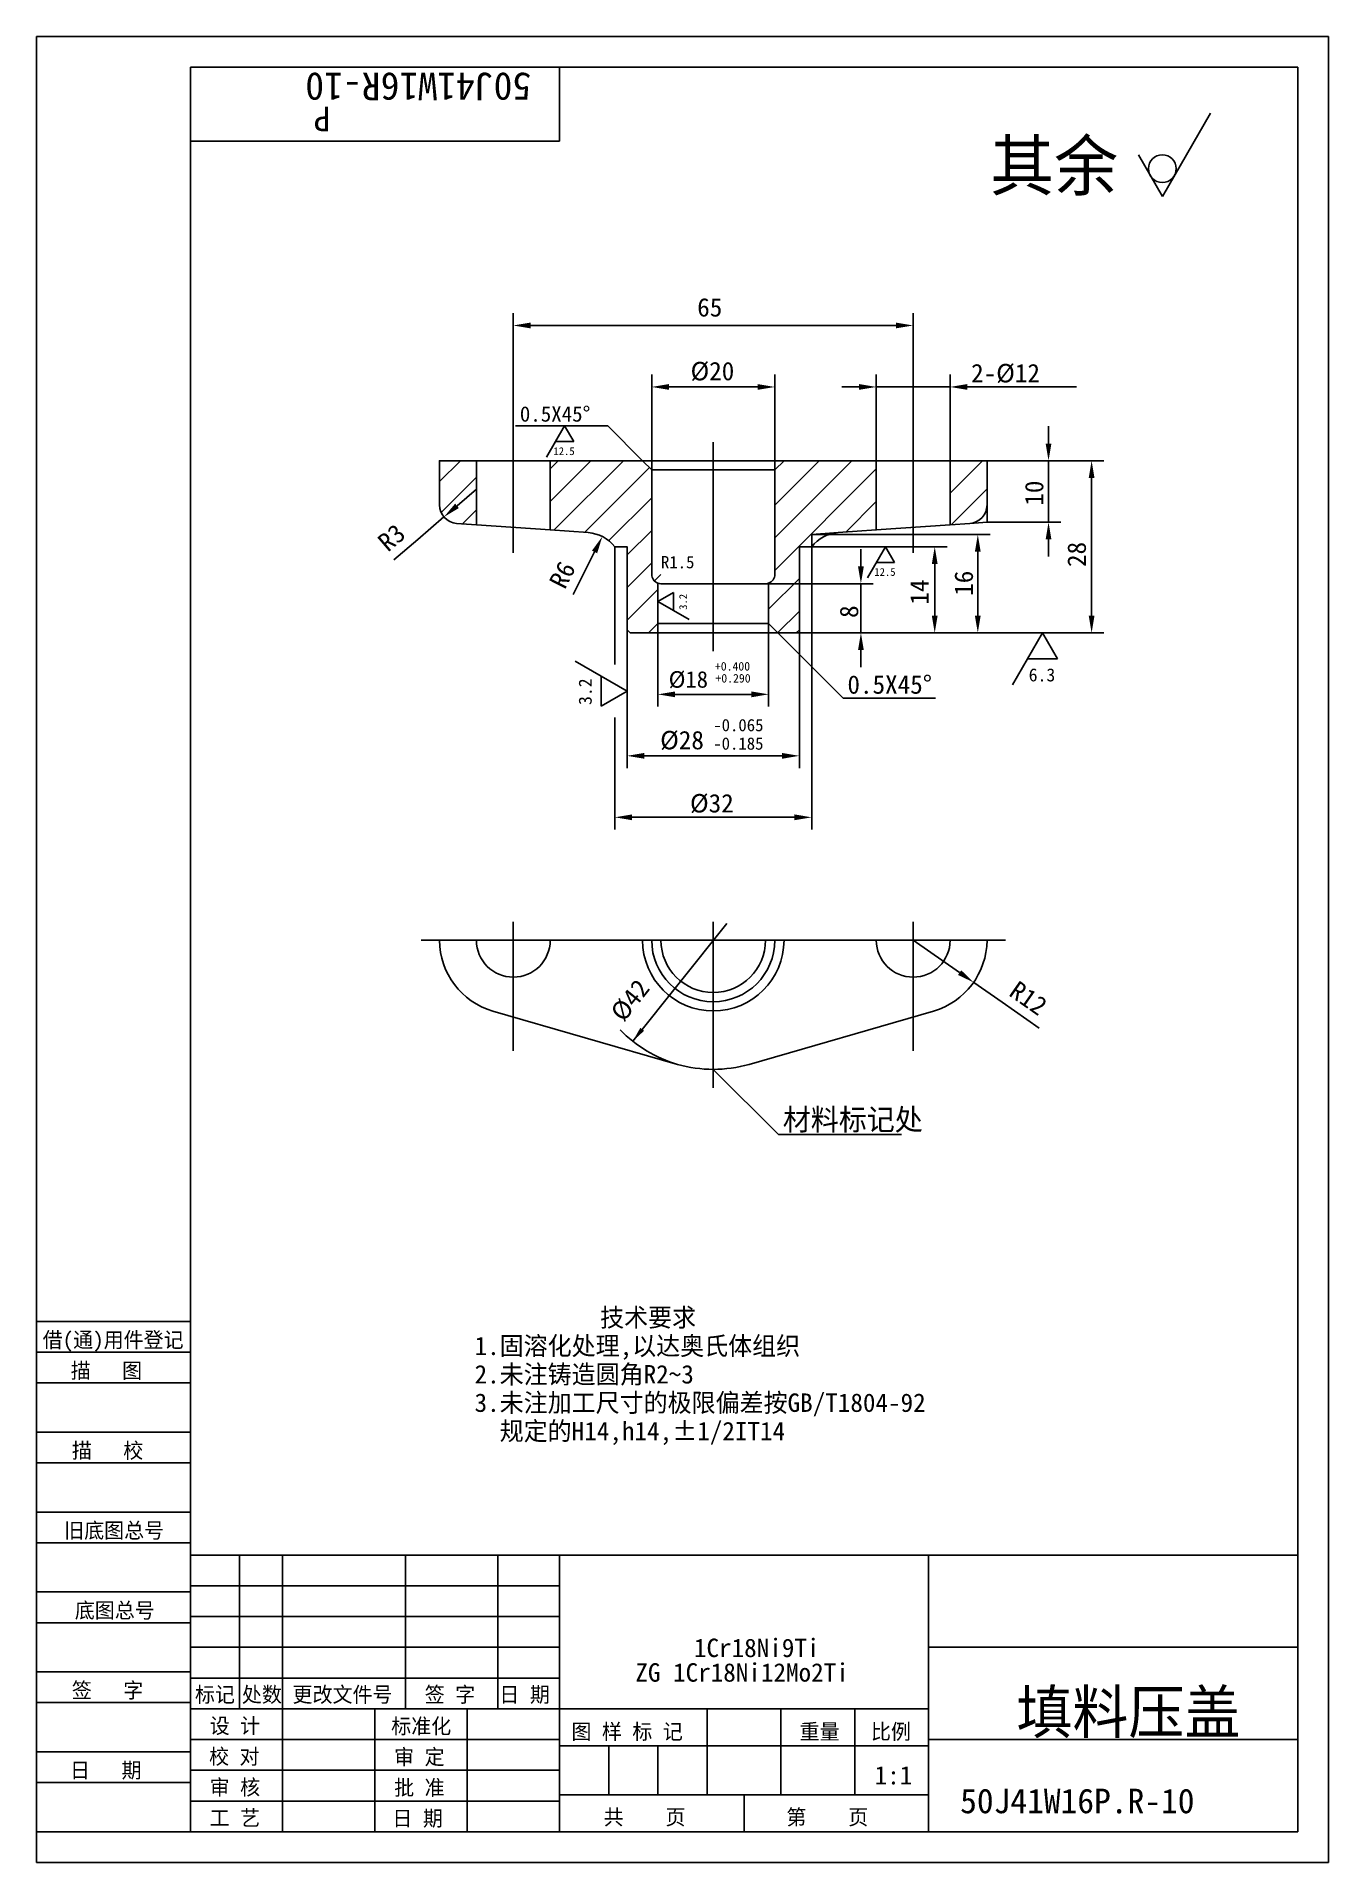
# Model space of a CAD drawing. Header units: metres. Extents: x 0 to 210, y 0 to 297.
import ezdxf

# ---------------------------------------------------------------- set-up
doc = ezdxf.new("R2010")
doc.units = ezdxf.units.M
for name, color, linetype in [('C', 6, 'Continuous'), ('D', 1, 'Continuous'), ('FL', 5, 'Continuous'), ('T', 7, 'Continuous'), ('TL', 4, 'Continuous')]:
    doc.layers.add(name, color=color, linetype=linetype)

# ---------------------------------------------------------------- blocks, each defined once
blk = doc.blocks.new('TUKUN4')
at = {"layer": 'FL'}
for p, q in [((0, 297), (0, 0)), ((210, 297), (0, 297)), ((210, 0), (210, 297)), ((0, 78), (25, 78)), ((0, 70), (25, 70)), ((0, 65), (25, 65)), ((0, 57), (25, 57)), ((0, 52), (25, 52)), ((33, 25), (33, 50)), ((40, 5), (40, 50)), ((60, 25), (60, 50)), ((75, 25), (75, 50)), ((25, 45), (85, 45)), ((0, 44), (25, 44)), ((0, 39), (25, 39)), ((25, 40), (85, 40)), ((25, 35), (85, 35)), ((0, 31), (25, 31)), ((25, 30), (85, 30)), ((0, 26), (25, 26)), ((70, 5), (70, 25)), ((0, 18), (25, 18)), ((25, 20), (85, 20)), ((25, 15), (85, 15)), ((0, 13), (25, 13)), ((25, 10), (85, 10)), ((0, 0), (210, 0))]:
    blk.add_line(p, q, dxfattribs=at)
at = {"layer": 'TL'}
for p, q in [((25, 5), (25, 292)), ((205, 292), (25, 292)), ((85, 292), (85, 280)), ((205, 5), (205, 292)), ((85, 280), (25, 280)), ((0, 88), (25, 88)), ((0, 83), (25, 83)), ((205, 50), (25, 50)), ((85, 5), (85, 50)), ((145, 5), (145, 50)), ((205, 35), (145, 35)), ((145, 25), (25, 25)), ((55, 5), (55, 25)), ((109, 11), (109, 25)), ((121, 11), (121, 25)), ((133, 11), (133, 25)), ((85, 19), (145, 19)), ((93, 11), (93, 19)), ((101, 11), (101, 19)), ((205, 20), (145, 20)), ((145, 11), (85, 11)), ((115, 5), (115, 11)), ((0, 5), (205, 5))]:
    blk.add_line(p, q, dxfattribs=at)
at = {"layer": 'T'}
for s, p in [('借(通)用件登记', (1, 83.76)), ('描   图', (5.56, 78.76)), ('描   校', (5.74, 65.76)), ('旧底图总号', (4.49, 52.76)), ('底图总号', (6.22, 39.76)), ('签   字', (5.74, 26.76)), ('标记', (25.75, 26.07)), ('处数', (33.38, 26.07)), ('更改文件号', (41.61, 26.07)), ('签 字', (63.1, 26.07)), ('日 期', (75.23, 26.07)), ('设 计', (28.14, 20.99)), ('标准化', (57.65, 20.93)), ('图 样 标 记', (86.95, 20.04)), ('重量', (124.03, 20.04)), ('比例', (135.64, 20.04)), ('校 对', (28.05, 15.99)), ('审 定', (58.13, 15.93)), ('日   期', (5.45, 13.76)), ('审 核', (28.14, 10.99)), ('批 准', (58.13, 10.93)), ('共    页', (92.18, 6.13)), ('第    页', (121.9, 6.13)), ('工 艺', (28.14, 5.99)), ('日 期', (57.84, 5.93))]:
    blk.add_text(s, height=2.5, dxfattribs=at).set_placement(p)

msp = doc.modelspace()

# ---------------------------------------------------------------- linework, layer by layer
for p, q in [((65.5, 224.6), (68.9, 228)), ((83.5, 221.39), (90.11, 228)), ((83.5, 226.69), (84.81, 228)), ((84.11, 216.69), (95.42, 228)), ((89.07, 216.35), (99.61, 226.89)), ((120, 215.46), (132.54, 228)), ((120, 220.76), (127.24, 228)), ((120, 210.16), (136.5, 226.66)), ((148.5, 222.75), (153.75, 228)), ((65.77, 219.56), (71.5, 225.3)), ((148.65, 217.59), (154.5, 223.44)), ((69.24, 217.74), (71.5, 219.99)), ((93.02, 215), (100, 221.98)), ((131.54, 216.39), (136.5, 221.35)), ((96, 212.67), (100, 216.67)), ((96, 207.37), (100, 211.37)), ((119, 203.85), (124, 208.85)), ((96, 202.07), (101, 207.07)), ((120.45, 200), (124, 203.55))]:
    msp.add_line(p, q)
at = {"layer": 'C'}
for points in [[(77.5, 231), (77.5, 213)], [(110, 231), (110, 197)], [(142.5, 231), (142.5, 213)], [(77.5, 153), (77.5, 132)], [(110, 153), (110, 126)], [(142.5, 153), (142.5, 132)], [(62.5, 150), (157.5, 150)]]:
    msp.add_lwpolyline(points, dxfattribs=at)
at = {"layer": 'D'}
for p, q in [((190.81, 284.52), (183, 271)), ((183, 271), (179.1, 277.76)), ((77.5, 228), (77.5, 252)), ((80.3, 250), (139.7, 250)), ((142.5, 228), (142.5, 252)), ((100, 226.5), (100, 242)), ((120, 226.5), (120, 242)), ((136.5, 228), (136.5, 242)), ((148.5, 228), (148.5, 242)), ((102.8, 240), (117.2, 240)), ((133.7, 240), (130.9, 240)), ((136.5, 240), (148.5, 240)), ((151.3, 240), (154.1, 240)), ((154.1, 240), (169.07, 240)), ((82.92, 228.59), (85.84, 233.66)), ((85.84, 233.66), (87.31, 231.12)), ((164.5, 230.8), (164.5, 233.6)), ((87.31, 231.12), (84.38, 231.12)), ((154.5, 228), (166.5, 228)), ((154.5, 228), (173.5, 228)), ((164.5, 228), (164.5, 218)), ((68.35, 220.67), (71.5, 223.36)), ((171.5, 225.2), (171.5, 202.8)), ((66.22, 218.85), (61.96, 215.21)), ((154.5, 218), (166.5, 218)), ((61.96, 215.21), (58.09, 211.9)), ((94, 214), (94, 194.87)), ((126, 216), (155, 216)), ((126, 214), (148, 214)), ((126, 214), (126, 168)), ((135.07, 208.93), (138, 214)), ((138, 214), (139.46, 211.47)), ((164.5, 215.2), (164.5, 212.4)), ((90.71, 213.17), (89.44, 210.67)), ((134, 210.8), (134, 213.6)), ((139.46, 211.47), (136.54, 211.47)), ((146, 202.8), (146, 211.2)), ((153, 202.8), (153, 213.2)), ((89.44, 210.67), (87.21, 206.26)), ((118.5, 208), (136, 208)), ((134, 200), (134, 208)), ((101, 205.09), (103.53, 206.55)), ((106.07, 202.16), (101, 205.09)), ((103.53, 206.55), (103.53, 203.62)), ((96, 200.5), (96, 178)), ((101, 201.5), (101, 188)), ((119, 201.5), (119, 188)), ((123.5, 200), (148, 200)), ((123.5, 200), (155, 200)), ((123.5, 200), (173.5, 200)), ((123.5, 200), (136, 200)), ((124, 200.5), (124, 178)), ((158.62, 191.55), (163.5, 200)), ((163.5, 200), (165.94, 195.78)), ((134, 197.2), (134, 194.4)), ((87.55, 195.38), (96, 190.5)), ((165.94, 195.78), (161.06, 195.78)), ((91.78, 188.06), (91.78, 192.94)), ((96, 190.5), (91.78, 188.06)), ((103.8, 190), (116.2, 190)), ((94, 186.22), (94, 168)), ((98.8, 180), (121.2, 180)), ((96.8, 170), (123.2, 170)), ((96.91, 133.58), (112.18, 152.74)), ((150.05, 144.74), (142.5, 150)), ((152.34, 143.14), (156.94, 139.93)), ((156.94, 139.93), (162.99, 135.72))]:
    msp.add_line(p, q, dxfattribs=at)
for points in [[(98.5, 228), (92.84, 233.66), (77.84, 233.66)], [(154.5, 220.8), (154.5, 218), (151.71, 217.8)], [(126, 214), (126, 216), (130.32, 216.3)], [(101.5, 209.5), (100.44, 208.44)], [(120.5, 200), (131.11, 189.39), (146.11, 189.39)], [(110, 129), (120.61, 118.39), (140.61, 118.39)]]:
    msp.add_lwpolyline(points, dxfattribs=at)
msp.add_lwpolyline([(104.18, 129.82, -0.13), (94.87, 135.43, -0.13)], format="xyb", dxfattribs=at)
msp.add_circle((183, 275.51), 2.25, dxfattribs=at)
for points in [[(80.3, 250.47), (80.3, 249.53), (77.5, 250)], [(139.7, 250.47), (139.7, 249.53), (142.5, 250)], [(102.8, 240.47), (102.8, 239.53), (100, 240)], [(117.2, 240.47), (117.2, 239.53), (120, 240)], [(133.7, 240.47), (133.7, 239.53), (136.5, 240)], [(151.3, 240.47), (151.3, 239.53), (148.5, 240)], [(164.03, 230.8), (164.97, 230.8), (164.5, 228)], [(171.03, 225.2), (171.97, 225.2), (171.5, 228)], [(68.65, 220.31), (68.04, 221.02), (66.22, 218.85)], [(164.03, 215.2), (164.97, 215.2), (164.5, 218)], [(91.13, 212.96), (90.29, 213.38), (91.97, 215.67)], [(145.53, 211.2), (146.47, 211.2), (146, 214)], [(152.53, 213.2), (153.47, 213.2), (153, 216)], [(133.53, 210.8), (134.47, 210.8), (134, 208)], [(145.53, 202.8), (146.47, 202.8), (146, 200)], [(152.53, 202.8), (153.47, 202.8), (153, 200)], [(171.03, 202.8), (171.97, 202.8), (171.5, 200)], [(133.53, 197.2), (134.47, 197.2), (134, 200)], [(103.8, 190.47), (103.8, 189.53), (101, 190)], [(116.2, 190.47), (116.2, 189.53), (119, 190)], [(98.8, 180.47), (98.8, 179.53), (96, 180)], [(121.2, 180.47), (121.2, 179.53), (124, 180)], [(96.8, 170.47), (96.8, 169.53), (94, 170)], [(123.2, 170.47), (123.2, 169.53), (126, 170)], [(149.78, 144.36), (150.31, 145.12), (152.34, 143.14)], [(98.14, 135.75), (96.91, 133.58), (98.75, 135.27)]]:
    msp.add_solid(points, dxfattribs=at)
at = {"layer": 'TL'}
for points in [[(71.5, 228), (65.5, 228), (65.5, 220.8, 0.39), (68.29, 217.8), (71.5, 217.58)], [(120.5, 200), (119, 201.5), (119, 208.09, 0.32), (120, 209.5), (120, 226.5), (121.5, 228), (136.5, 228), (136.5, 216.74), (130.32, 216.3, 0.21), (126, 214), (124, 214), (124, 200.5), (123.5, 200)], [(148.5, 228), (148.5, 217.58), (151.71, 217.8, 0.39), (154.5, 220.8), (154.5, 228)]]:
    msp.add_lwpolyline(points, format="xyb", close=True, dxfattribs=at)
for points in [[(83.5, 228), (71.5, 228)], [(98.5, 228), (121.5, 228)], [(100, 226.5), (120, 226.5)], [(136.5, 228), (148.5, 228)], [(71.5, 217.58), (83.5, 216.74)], [(136.5, 216.74), (148.5, 217.58)], [(99.5, 200), (120.5, 200)], [(101, 201.5), (119, 201.5)]]:
    msp.add_lwpolyline(points, dxfattribs=at)
for points in [[(94, 214, 0.21), (89.68, 216.3), (83.5, 216.74), (83.5, 228), (98.5, 228), (100, 226.5), (100, 209.5, 0.32), (101, 208.09), (101, 201.5), (99.5, 200), (96.5, 200), (96, 200.5), (96, 214), (94, 214)], [(101, 208.09, 0.09), (101.5, 208), (118.5, 208, 0.09), (119, 208.09, 0.09)], [(65.5, 150, 0.33), (74.18, 138.47), (104.18, 129.82, 0.14), (115.82, 129.82), (145.82, 138.47, 0.33), (154.5, 150, 0.33)], [(71.5, 150, 1), (83.5, 150, 1)], [(100, 150, 1), (120, 150, 1)], [(136.5, 150, 1), (148.5, 150, 1)]]:
    msp.add_lwpolyline(points, format="xyb", dxfattribs=at)
for radius in [11.5, 8.5]:
    msp.add_arc((110, 150), radius, 180, 0, dxfattribs=at)

# ---------------------------------------------------------------- block references
at = {"layer": 'D'}
msp.add_blockref('TUKUN4', (0, 0), dxfattribs=at)

# ---------------------------------------------------------------- texts
for s, height, rotation, p in [('50J41W16R-10', 4.5, 180, (80.42, 291.1)), ('P', 4, 180, (47.79, 285.58)), ('10', 3, 90, (163.66, 220.69)), ('R3', 3, 40.51, (57.12, 213.04)), ('28', 3, 90, (170.57, 210.72)), ('R6', 3, 63.13, (85.87, 206.94)), ('14', 3, 90, (145.02, 204.6)), ('16', 3, 90, (152.21, 206.03)), ('3.2', 1.27, 90, (105.73, 203.75)), ('8', 3, 90, (133.56, 202.43)), ('3.2', 2.12, 90, (90.24, 188.27)), ('%%C42', 3, 51.44, (95.41, 136.55)), ('R12', 3, 325.11, (157.87, 141.11))]:
    msp.add_text(s, height=height, rotation=rotation, dxfattribs=at).set_placement(p)
for s, height, p in [('其余', 8, (155, 272)), ('65', 3, (107.39, 251.45)), ('%%c20', 3, (106.31, 241.08)), ('2-%%C12', 3, (151.91, 240.75)), ('0.5X45%%d', 2.5, (78.56, 234.36)), ('12.5', 1.27, (84.02, 228.92)), ('R1.5', 2, (101.5, 210.5)), ('12.5', 1.27, (136.18, 209.27)), ('%%C18', 2.7, (102.75, 191.08)), ('+0.400', 1.4, (110.27, 193.87)), ('+0.290', 1.4, (110.36, 191.92)), ('0.5X45%%d', 3, (131.81, 190.1)), ('6.3', 2.12, (161.27, 192.11)), ('%%C28', 3, (101.37, 181.06)), ('-0.065', 2, (110, 184)), ('-0.185', 2, (110, 181)), ('%%C32', 3, (106.22, 170.79)), ('材料标记处', 3.5, (121.31, 119.1)), ('          技术要求', 3, (71.2, 87.15)), ('1.固溶化处理,以达奥氏体组织', 3, (71.2, 82.53)), ('2.未注铸造圆角R2%%1263', 3, (71.2, 77.91)), ('3.未注加工尺寸的极限偏差按GB/T1804-92', 3, (71.2, 73.29)), ('  规定的H14,h14,%%P1/2IT14', 3, (71.2, 68.67)), ('1Cr18Ni9Ti', 3, (106.86, 33.41)), ('ZG 1Cr18Ni12Mo2Ti', 3, (97.34, 29.41)), ('填料压盖', 7, (159.28, 20.98)), ('1:1', 3, (136.23, 12.69)), ('50J41W16P.R-10', 4, (150.13, 8.01))]:
    msp.add_text(s, height=height, dxfattribs=at).set_placement(p)

doc.saveas('drawing.dxf')
